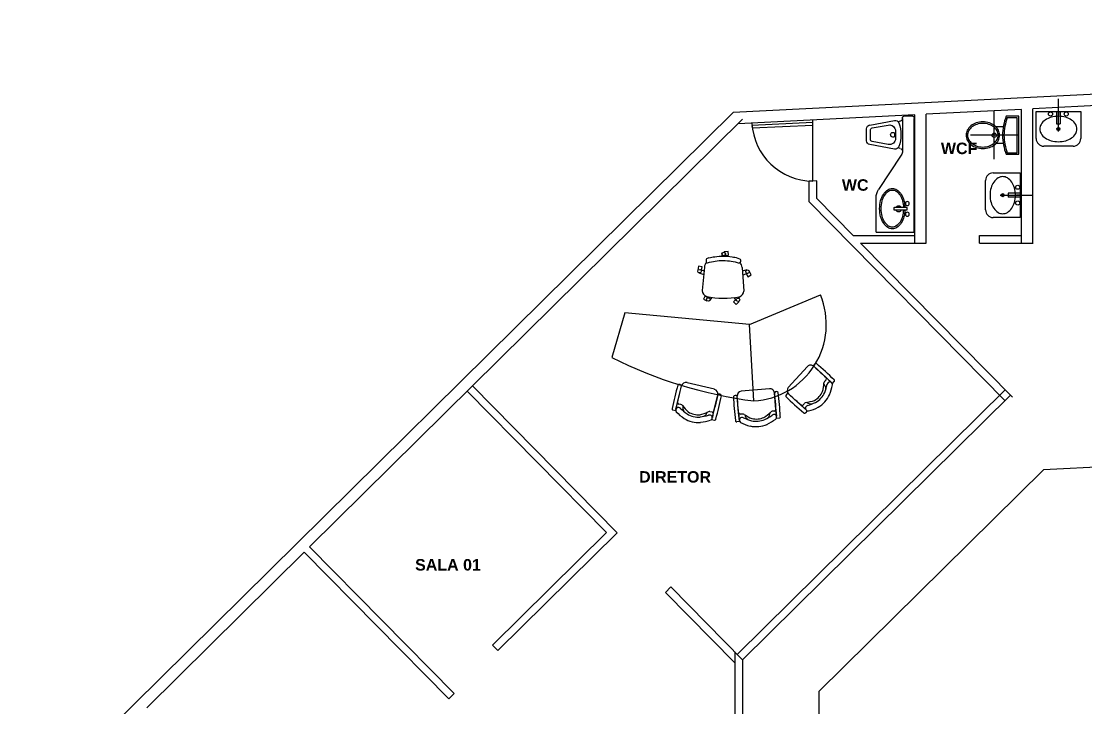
# Model space of a CAD drawing. Header units: millimetres. Extents: x -238.3 to -200.1, y 716.8 to 744.5.
# Drawn here: x -238.35 to -224.39, y 735.47 to 744.46 of the extents above; entities that cross this region are included whole.
import ezdxf

# ---------------------------------------------------------------- set-up
doc = ezdxf.new("R2010")
doc.units = ezdxf.units.MM
doc.header["$LTSCALE"] = 0.25
for name, color, linetype in [('banqueta ext.', 152, 'Continuous'), ('muebles', 128, 'Continuous'), ('muebles sanitarios', 127, 'Continuous'), ('muro 1', 216, 'Continuous'), ('muro 2', 142, 'Continuous'), ('puertas', 134, 'Continuous'), ('terreno', 156, 'Continuous'), ('texto', 242, 'Continuous')]:
    doc.layers.add(name, color=color, linetype=linetype)
doc.styles.add('fachada', font='swissbo.ttf')

# ---------------------------------------------------------------- blocks, each defined once
blk = doc.blocks.new('ESC-JEFE')
for p, q in [((-1.677, 0.839), (-1.64, 0.843)), ((-2.564, 0.7), (-2.539, 0.727)), ((-2.16, 0.795), (-2.198, 0.791)), ((-2.162, 0.781), (-2.153, 0.683)), ((-2.134, 0.703), (-2.104, 0.706)), ((-1.716, 0.742), (-1.686, 0.745)), ((-1.673, 0.827), (-1.664, 0.728)), ((-1.664, 0.727), (-1.644, 0.509)), ((-1.34, 0.703), (-1.391, 0.491)), ((-1.31, 0.813), (-1.347, 0.821)), ((-1.316, 0.801), (-1.339, 0.705)), ((-1.315, 0.718), (-1.286, 0.711)), ((-0.839, 0.698), (-0.803, 0.689)), ((-2.553, 0.693), (-2.48, 0.626)), ((-2.528, 0.602), (-2.507, 0.624)), ((-2.479, 0.625), (-2.318, 0.477)), ((-2.152, 0.681), (-2.132, 0.464)), ((-1.864, 0.57), (-1.808, -0.433)), ((-0.863, 0.587), (-0.915, 0.375)), ((-0.907, 0.618), (-0.878, 0.611)), ((-0.84, 0.684), (-0.863, 0.589)), ((-2.067, 0.41), (-1.698, 0.444)), ((-2.892, 0.342), (-2.918, 0.315)), ((-2.885, 0.332), (-2.812, 0.265)), ((-2.812, 0.292), (-2.791, 0.314)), ((-2.565, 0.12), (-2.315, 0.392)), ((-1.347, 0.418), (-0.988, 0.331)), ((-2.81, 0.264), (-2.65, 0.116)), ((-0.173, -0.585), (0, 0)), ((-1.808, -0.433), (-2.737, -0.818)), ((-1.808, -0.433), (-0.173, -0.585)), ((-1.675, -0.769), (-1.66, -0.792)), ((-1.638, -0.742), (-1.606, -0.784)), ((-1.286, -0.745), (-1.318, -0.786)), ((-1.249, -0.772), (-1.264, -0.794)), ((-1.708, -1.178), (-1.734, -0.87)), ((-1.217, -1.182), (-1.185, -0.875)), ((-1.787, -1.102), (-1.717, -1.078)), ((-1.143, -1.108), (-1.207, -1.085)), ((-1.773, -1.146), (-1.712, -1.129)), ((-1.158, -1.152), (-1.212, -1.135)), ((-1.49, -1.355), (-1.491, -1.327)), ((-1.444, -1.356), (-1.443, -1.327))]:
    blk.add_line(p, q)
for points in [[(-1.626, -0.758), (-1.596, -0.729), (-1.63, -0.694), (-1.667, -0.73)], [(-1.667, -0.73), (-1.664, -0.734)], [(-1.26, -0.789), (-1.224, -0.808), (-1.201, -0.765), (-1.247, -0.741)], [(-1.247, -0.741), (-1.249, -0.744)], [(-1.768, -1.096), (-1.786, -1.058), (-1.83, -1.08), (-1.807, -1.127)], [(-1.807, -1.127), (-1.803, -1.125)], [(-1.177, -1.146), (-1.184, -1.187), (-1.136, -1.195), (-1.127, -1.143)], [(-1.127, -1.143), (-1.131, -1.143)], [(-1.491, -1.335), (-1.532, -1.341), (-1.525, -1.389), (-1.473, -1.382)], [(-1.473, -1.382), (-1.474, -1.378)]]:
    blk.add_lwpolyline(points)
for points in [[(-1.652, -1.302), (-1.677, -1.292, -0.289927), (-1.688, -1.277), (-1.687, -1.253, -0.424767), (-1.67, -1.236, -0.718866)], [(-1.256, -1.24, -0.038181), (-1.358, -1.263, -0.038181), (-1.463, -1.27, -0.038181), (-1.568, -1.261, -0.038181), (-1.67, -1.236, -0.038181)], [(-1.275, -1.305), (-1.25, -1.296, 0.289927), (-1.239, -1.281), (-1.239, -1.257, 0.424767), (-1.256, -1.24, 0.718866)], [(-1.275, -1.305, -0.025727), (-1.35, -1.32, -0.038181), (-1.464, -1.327, -0.038181), (-1.577, -1.318, -0.038181), (-1.652, -1.302)]]:
    blk.add_lwpolyline(points, format="xyb")
for centre in [(-1.656, -0.755), (-1.267, -0.759), (-1.78, -1.124), (-1.15, -1.13), (-1.467, -1.356)]:
    blk.add_circle(centre, 0.023)
for centre, radius, start, end in [((-1.696, 0.189), 0.768, 116.2299, 126.2687), ((-1.895, 0.557), 0.35, 95.2835, 113.7185), ((-1.895, 0.557), 0.35, 76.8486, 95.2835), ((-1.895, 0.557), 0.28, 76.8486, 95.2835), ((-1.898, 0.487), 0.42, 60.1004, 78.5353), ((-1.708, 0.821), 0.035, 237.7814, 57.7814), ((-1.638, 0.828), 0.0147, 356.54, 95.2835), ((-1.068, 0.088), 0.768, 97.2566, 107.2954), ((-1.136, 0.502), 0.35, 76.3103, 94.7453), ((-1.136, 0.502), 0.35, 57.8754, 76.3103), ((-2.492, 0.29), 0.42, 102.2479, 120.6829), ((-2.575, 0.666), 0.035, 279.929, 99.929), ((-2.528, 0.717), 0.0147, 38.6876, 137.4311), ((-4.723, -1.909), 3.437, 44.7971, 50.0652), ((-2.196, 0.777), 0.0147, 95.2835, 194.0271), ((1.223, 0.932), 3.437, 182.6495, 187.9176), ((-2.127, 0.782), 0.035, 132.7857, 312.7857), ((-11.789, -0.276), 9.685, 4.3777, 6.1894), ((-2.132, 0.683), 0.02, 95.2835, 185.2835), ((-2.111, 0.749), 0.044, 279.1404, 308.1931), ((-1.667, 0.135), 0.759, 116.6293, 125.0348), ((-1.508, 0.088), 0.852, 124.8467, 132.5685), ((-1.97, 0.721), 0.106, 140.1865, 180.6811), ((-1.895, 0.557), 0.28, 95.2835, 113.7185), ((-1.895, 0.557), 0.25, 95.2835, 113.547), ((-1.895, 0.557), 0.25, 77.0201, 95.2835), ((-2.189, 0.025), 0.852, 57.9986, 65.7204), ((-2.041, 0.1), 0.759, 65.5323, 73.9378), ((-1.851, 0.732), 0.106, 9.886, 50.3806), ((-1.717, 0.786), 0.044, 242.374, 271.4266), ((-1.684, 0.725), 0.02, 5.2835, 95.2835), ((7.985, 1.552), 9.685, 184.3777, 186.1894), ((-5.028, 0.354), 3.437, 2.6495, 7.9176), ((1.934, -0.158), 3.437, 163.6763, 168.9444), ((-10.764, 2.93), 9.685, 345.4044, 347.2162), ((-1.35, 0.807), 0.0147, 76.3103, 175.0539), ((-1.32, 0.698), 0.02, 76.3103, 166.3103), ((-1.283, 0.79), 0.035, 113.8124, 293.8124), ((-1.279, 0.754), 0.044, 260.1672, 289.2199), ((-1.058, 0.028), 0.759, 97.6561, 106.0616), ((-0.923, -0.068), 0.852, 105.8735, 113.5952), ((-1.154, 0.681), 0.106, 121.2132, 161.7078), ((-1.136, 0.502), 0.28, 76.3103, 94.7453), ((-1.136, 0.502), 0.25, 76.3103, 94.5738), ((-1.136, 0.502), 0.25, 58.0469, 76.3103), ((-1.136, 0.502), 0.28, 57.8754, 76.3103), ((-1.588, 0.094), 0.852, 39.0254, 46.7471), ((-1.423, 0.117), 0.759, 46.559, 54.9645), ((-1.163, 0.436), 0.42, 41.1271, 59.5621), ((-1.038, 0.653), 0.106, 350.9128, 31.4074), ((-0.874, 0.691), 0.035, 218.8082, 38.8082), ((-2.536, 0.345), 0.35, 137.4311, 155.8661), ((-1.808, -0.433), 1.005, 93.1928, 202.5394), ((-2.536, 0.345), 0.35, 118.9962, 137.4311), ((-2.536, 0.345), 0.28, 118.9962, 137.4311), ((-2.536, 0.345), 0.25, 119.1677, 137.4311), ((-2.338, -0.092), 0.759, 107.6798, 116.0853), ((-2.397, -0.248), 0.852, 100.1462, 107.8679), ((-2.621, 0.504), 0.106, 52.0336, 92.5282), ((-2.558, 0.633), 0.044, 284.5216, 313.5742), ((4.121, 7.712), 9.685, 226.5252, 228.337), ((-2.493, 0.61), 0.02, 47.4311, 137.4311), ((-2.597, -5.158), 5.775, 63.2773, 82.7142), ((-0.894, 0.66), 0.044, 223.4008, 252.4534), ((8.53, -1.769), 9.685, 165.4044, 167.2162), ((-0.883, 0.592), 0.02, 346.3103, 76.3103), ((-4.166, 1.328), 3.437, 343.6763, 348.9444), ((-0.806, 0.675), 0.0147, 337.5668, 76.3103), ((-2.141, 0.205), 0.768, 158.3774, 168.4162), ((-2.084, 0.184), 0.759, 158.7769, 167.1824), ((-2.536, 0.345), 0.28, 137.4311, 155.8661), ((-1.934, 0.256), 0.852, 166.9943, 174.716), ((-2.536, 0.345), 0.25, 137.4311, 155.6946), ((-2.359, 0.433), 0.06, 317.4311, 47.4311), ((-2.313, 0.506), 0.0298, 261.0419, 13.8204), ((-2.158, 0.477), 0.0298, 218.8943, 331.6728), ((-2.072, 0.47), 0.06, 185.2835, 275.2835), ((-1.704, 0.504), 0.06, 275.2835, 5.2835), ((-1.621, 0.527), 0.0298, 218.8943, 331.6728), ((-1.412, 0.512), 0.0298, 199.9211, 312.6995), ((-1.333, 0.477), 0.06, 166.3103, 256.3103), ((-2.907, 0.305), 0.0147, 137.4311, 236.1747), ((-0.476, 2.715), 3.437, 224.7971, 230.0652), ((-2.859, 0.356), 0.035, 174.9332, 354.9332), ((-9.313, -6.913), 9.685, 46.5252, 48.337), ((-2.797, 0.279), 0.02, 137.4311, 227.4311), ((-2.702, 0.416), 0.106, 182.334, 222.8286), ((-2.826, 0.342), 0.044, 321.288, 350.3407), ((-0.973, 0.389), 0.06, 256.3103, 346.3103), ((-0.887, 0.384), 0.0298, 199.9211, 312.6995), ((-2.678, 0.108), 0.0298, 261.0419, 13.8204), ((-2.609, 0.16), 0.06, 227.4311, 317.4311), ((-1.651, -0.874), 0.083, 106.7401, 177.2621), ((-1.47, -1.998), 1.222, 79.2945, 99.6903), ((-1.268, -0.877), 0.083, 1.7227, 72.2446), ((-1.622, -1.181), 0.0865, 178.0423, 224.7655), ((-1.303, -1.184), 0.0865, 314.2192, 0.9425)]:
    blk.add_arc(centre, radius, start, end)
blk = doc.blocks.new('Lava04-p')
for p, q in [((0.378, 0), (-0.05, 0)), ((0.112, 0.025), (0.274, 0.025)), ((0.112, -0.025), (0.112, 0.025)), ((0.112, 0), (0.162, 0)), ((0.274, -0.025), (0.274, 0.025)), ((0.112, -0.025), (0.274, -0.025))]:
    blk.add_line(p, q)
blk.add_lwpolyline([(0.343, -0.243, 0.136834), (0.404, -0.226, 0.106993), (0.461, -0.172, 0.081196), (0.497, -0.096, 0.069213), (0.51, 0, 0.069213), (0.497, 0.097, 0.081196), (0.461, 0.172, 0.106993), (0.404, 0.227, 0.136834), (0.343, 0.243, 0.136834), (0.283, 0.227, 0.106993), (0.226, 0.172, 0.081196), (0.19, 0.097, 0.069213), (0.177, 0, 0.069213), (0.19, -0.096, 0.081196), (0.226, -0.172, 0.106993), (0.283, -0.226, 0.136834)], format="xyb", close=True)
for centre, radius in [((0.147, 0.103), 0.0265), ((0.343, 0), 0.0199), ((0.343, 0), 0.0151), ((0.147, -0.103), 0.0265)]:
    blk.add_circle(centre, radius)
blk = doc.blocks.new('LLAVES')
at = {"color": 0, "linetype": 'ByBlock'}
for p, q in [((0.0154, 0.0047), (0.0154, -0.0047)), ((0.0948, 0.0097), (0.0204, 0.0097)), ((0.0998, -0.0047), (0.0998, 0.0047)), ((0.0204, -0.0098), (0.0948, -0.0098))]:
    blk.add_line(p, q, dxfattribs=at)
for centre in [(0.013, 0.0346), (0.013, -0.0355)]:
    blk.add_circle(centre, 0.013, dxfattribs=at)
for centre, start, end in [((0.0204, 0.0047), 90, 180), ((0.0948, 0.0047), 0, 90), ((0.0204, -0.0047), 180, 270), ((0.0948, -0.0047), 270, 360)]:
    blk.add_arc(centre, 0.005, start, end, dxfattribs=at)
blk = doc.blocks.new('Lava01-p')
at = {"color": 0, "linetype": 'ByBlock'}
for p, q in [((0.145, 1.55), (0.06, 1.55)), ((0.025, 0.025), (0.025, 1.515)), ((0.18, 1.512), (0.18, 1.515)), ((0.18, 1.512), (0.18, 1.088)), ((0.208, 1.478), (0.238, 1.471)), ((0.609, 1.428), (0.284, 1.487)), ((0.65, 1.221), (0.65, 1.379)), ((0.208, 1.122), (0.238, 1.129)), ((0.284, 1.113), (0.609, 1.172)), ((0.197, 1.033), (0.492, 0.584)), ((0.525, 0.025), (0.525, 0.474)), ((0.525, 0.025), (0.025, 0.025))]:
    blk.add_line(p, q, dxfattribs=at)
for points in [[(0.575, 1.389), (0.365, 1.427, 0.467538), (0.27, 1.348), (0.27, 1.252, 0.467538), (0.365, 1.173), (0.575, 1.211, 0.362827), (0.6, 1.241), (0.6, 1.359, 0.362827)], [(0.285, 1.275, 2), (0.285, 1.325)]]:
    blk.add_lwpolyline(points, format="xyb", close=True, dxfattribs=at)
for points in [[(0.147, 0.311, 0.050781), (0.16, 0.227, 0.076871), (0.195, 0.146, 0.107155), (0.254, 0.086, 0.146462), (0.313, 0.068, 0.146462), (0.372, 0.086, 0.107155), (0.43, 0.146, 0.076871), (0.466, 0.227, 0.063889), (0.479, 0.332, 0.063889), (0.466, 0.438, 0.076871), (0.43, 0.519, 0.107155), (0.372, 0.579, 0.146462), (0.313, 0.596, 0.146462), (0.254, 0.579, 0.107155), (0.195, 0.519, 0.076871), (0.16, 0.438, 0.053581), (0.147, 0.35, 0.063889)], [(0.167, 0.312, 0.050781), (0.179, 0.232, 0.076871), (0.212, 0.156, 0.107155), (0.265, 0.103, 0.146462), (0.313, 0.088, 0.146462), (0.361, 0.103, 0.107155), (0.413, 0.156, 0.076871), (0.446, 0.232, 0.063889), (0.459, 0.332, 0.063889), (0.446, 0.433, 0.076871), (0.413, 0.508, 0.107155), (0.361, 0.562, 0.146462), (0.313, 0.576, 0.146462), (0.265, 0.562, 0.107155), (0.212, 0.508, 0.076871), (0.179, 0.433, 0.053581), (0.167, 0.349, 0.053581)]]:
    blk.add_lwpolyline(points, format="xyb", dxfattribs=at)
for centre, radius, start, end in [((0.06, 1.515), 0.035, 90, 180), ((0.145, 1.515), 0.035, 0, 90), ((0.215, 1.512), 0.035, 180, 257.3856), ((0.641, 1.3), 0.441, 159.3632, 200.6368), ((0.276, 1.438), 0.05, 79.7685, 159.3632), ((0.6, 1.379), 0.05, 0, 79.7685), ((0.215, 1.088), 0.035, 102.6144, 180), ((0.276, 1.162), 0.05, 200.6368, 280.2315), ((0.6, 1.221), 0.05, 280.2315, 0), ((0.28, 1.088), 0.1, 180, 213.3514), ((0.325, 0.474), 0.2, 0, 33.3514), ((0.23, 0.33), 0.04, 29.1764, 150.8236), ((0.23, 0.33), 0.04, 209.1764, 330.8236)]:
    blk.add_arc(centre, radius, start, end, dxfattribs=at)
at = {"color": 0, "linetype": 'ByBlock', "xscale": 2, "yscale": 2, "zscale": 2}
blk.add_blockref('LLAVES', (0.09, 0.33), dxfattribs=at)
blk = doc.blocks.new('1SANIT')
for p, q in [((0.32, 0.564), (0.32, -0.064)), ((0.203, 0.36), (0.299, 0.36)), ((0.006, 0.25), (0.634, 0.25)), ((0.203, 0.14), (0.299, 0.14))]:
    blk.add_line(p, q)
for points in [[(0, 0.5), (0, 0), (0.164, 0, 0.085529), (0.214, 0.25, 0.085529), (0.164, 0.5)], [(0.02, 0.48), (0.02, 0.02), (0.15, 0.02, 0.080634), (0.194, 0.25, 0.080634), (0.15, 0.48)], [(0.47, 0.425, 0.07974), (0.384, 0.411, 0.08865), (0.314, 0.374, 0.10507), (0.266, 0.315, 0.120602), (0.25, 0.25, 0.120602), (0.266, 0.185, 0.10507), (0.314, 0.126, 0.08865), (0.384, 0.089, 0.07974), (0.47, 0.075, 0.07974), (0.556, 0.089, 0.08865), (0.626, 0.126, 0.10507), (0.674, 0.185, 0.120602), (0.69, 0.25, 0.120602), (0.674, 0.315, 0.10507), (0.626, 0.374, 0.08865), (0.556, 0.411, 0.07974)], [(0.47, 0.405, 0.07974), (0.39, 0.392, 0.08865), (0.327, 0.358, 0.10507), (0.284, 0.306, 0.120602), (0.27, 0.25, 0.120602), (0.284, 0.194, 0.10507), (0.327, 0.142, 0.08865), (0.39, 0.108, 0.07974), (0.47, 0.095, 0.07974), (0.55, 0.108, 0.08865), (0.613, 0.142, 0.10507), (0.656, 0.194, 0.120602), (0.67, 0.25, 0.120602), (0.656, 0.306, 0.10507), (0.613, 0.358, 0.08865), (0.55, 0.392, 0.07974)]]:
    blk.add_lwpolyline(points, format="xyb", close=True)
blk.add_circle((0.32, 0.25), 0.0284)

msp = doc.modelspace()

# ---------------------------------------------------------------- linework, layer by layer
at = {"layer": 'banqueta ext.', "ltscale": 0.25}
for p, q in [((-222.685, 738.699), (-224.948, 738.585)), ((-224.948, 738.585), (-227.892, 735.679)), ((-227.892, 735.679), (-227.892, 729.171))]:
    msp.add_line(p, q, dxfattribs=at)
at = {"layer": 'muebles sanitarios', "ltscale": 0.5}
for p, q in [((-225.044, 743.281), (-224.459, 743.281)), ((-225.044, 742.925), (-225.044, 743.281)), ((-224.459, 743.281), (-224.459, 742.925)), ((-224.559, 742.825), (-224.944, 742.825)), ((-225.607, 742.476), (-225.251, 742.476)), ((-225.251, 742.476), (-225.251, 741.891)), ((-225.707, 741.991), (-225.707, 742.376)), ((-225.251, 741.891), (-225.607, 741.891))]:
    msp.add_line(p, q, dxfattribs=at)
for centre, start, end in [((-224.944, 742.925), 180, 270), ((-224.559, 742.925), 270, 0), ((-225.607, 742.376), 90, 180), ((-225.607, 741.991), 180, 270)]:
    msp.add_arc(centre, 0.1, start, end, dxfattribs=at)
at = {"layer": 'muro 1'}
for p, q in [((-229.016, 743.267), (-238.346, 734.056)), ((-228.892, 743.178), (-234.567, 737.576)), ((-234.638, 737.506), (-236.702, 735.469))]:
    msp.add_line(p, q, dxfattribs=at)
at = {"layer": 'muro 2', "ltscale": 0.25}
for p, q in [((-227.92, 742.372), (-228.02, 742.367)), ((-228.02, 742.097), (-228.02, 742.367)), ((-227.92, 742.138), (-227.92, 742.372)), ((-225.452, 739.495), (-228.02, 742.097)), ((-227.443, 741.655), (-227.92, 742.138)), ((-227.443, 741.655), (-226.634, 741.655)), ((-225.784, 741.555), (-225.784, 741.655)), ((-225.784, 741.655), (-225.235, 741.655)), ((-227.344, 741.555), (-226.634, 741.555)), ((-225.352, 739.536), (-227.344, 741.555)), ((-225.784, 741.555), (-225.235, 741.555)), ((-230.535, 737.762), (-232.432, 739.684)), ((-230.676, 737.763), (-232.503, 739.614)), ((-225.45, 739.635), (-228.962, 736.168)), ((-225.379, 739.564), (-228.892, 736.097)), ((-230.676, 737.763), (-232.171, 736.288)), ((-230.535, 737.762), (-232.101, 736.217)), ((-232.67, 735.655), (-234.567, 737.576)), ((-232.741, 735.585), (-234.638, 737.506)), ((-229.832, 737.051), (-229.904, 736.98)), ((-228.892, 736.097), (-229.832, 737.051)), ((-228.992, 736.056), (-229.904, 736.98)), ((-232.101, 736.217), (-232.171, 736.288)), ((-228.992, 736.199), (-228.992, 729.301)), ((-228.892, 736.097), (-228.892, 729.301)), ((-232.67, 735.655), (-232.741, 735.585))]:
    msp.add_line(p, q, dxfattribs=at)
at = {"layer": 'puertas', "ltscale": 0.25}
msp.add_line((-227.97, 742.369), (-227.97, 743.169), dxfattribs=at)
msp.add_lwpolyline([(-227.97, 743.137), (-228.769, 743.097), (-228.768, 743.067), (-227.969, 743.103)], dxfattribs=at)
msp.add_arc((-227.97, 743.169), 0.8, 182.8953, 270, dxfattribs=at)
at = {"layer": 'terreno'}
for p, q in [((-205.385, 744.462), (-229.016, 743.267)), ((-222.835, 743.429), (-225.085, 743.315)), ((-225.235, 743.308), (-226.484, 743.244)), ((-225.235, 741.555), (-225.235, 743.308)), ((-225.085, 741.555), (-225.085, 743.315)), ((-226.634, 743.237), (-228.951, 743.12)), ((-226.634, 741.555), (-226.634, 743.237)), ((-226.484, 741.555), (-226.484, 743.244)), ((-226.634, 741.555), (-226.484, 741.555)), ((-225.235, 741.555), (-225.085, 741.555)), ((-225.234, 741.555), (-225.084, 741.555))]:
    msp.add_line(p, q, dxfattribs=at)

# ---------------------------------------------------------------- block references
at = {"layer": 'muebles', "ltscale": 0.25, "rotation": 180}
msp.add_blockref('ESC-JEFE', (-230.607, 740.058), dxfattribs=at)
at = {"layer": 'muebles sanitarios', "ltscale": 0.5}
for name, p, rotation in [('Lava04-p', (-224.752, 743.394), 270), ('1SANIT', (-225.272, 743.219), 180), ('Lava04-p', (-225.138, 742.184), 180)]:
    msp.add_blockref(name, p, dxfattribs=dict(at, rotation=rotation))
at = {"layer": 'muebles sanitarios', "ltscale": 0.5, "xscale": -1}
msp.add_blockref('Lava01-p', (-226.616, 741.675), dxfattribs=at)

# ---------------------------------------------------------------- texts
at = {"layer": 'texto', "color": 0, "ltscale": 0.25, "style": 'fachada'}
for s, p in [('WCF', (-226.292, 742.722)), ('WC', (-227.59, 742.242)), ('DIRETOR', (-230.248, 738.418)), ('SALA 01', (-233.184, 737.266))]:
    msp.add_text(s, height=0.15, dxfattribs=at).set_placement(p)

doc.saveas('drawing.dxf')
